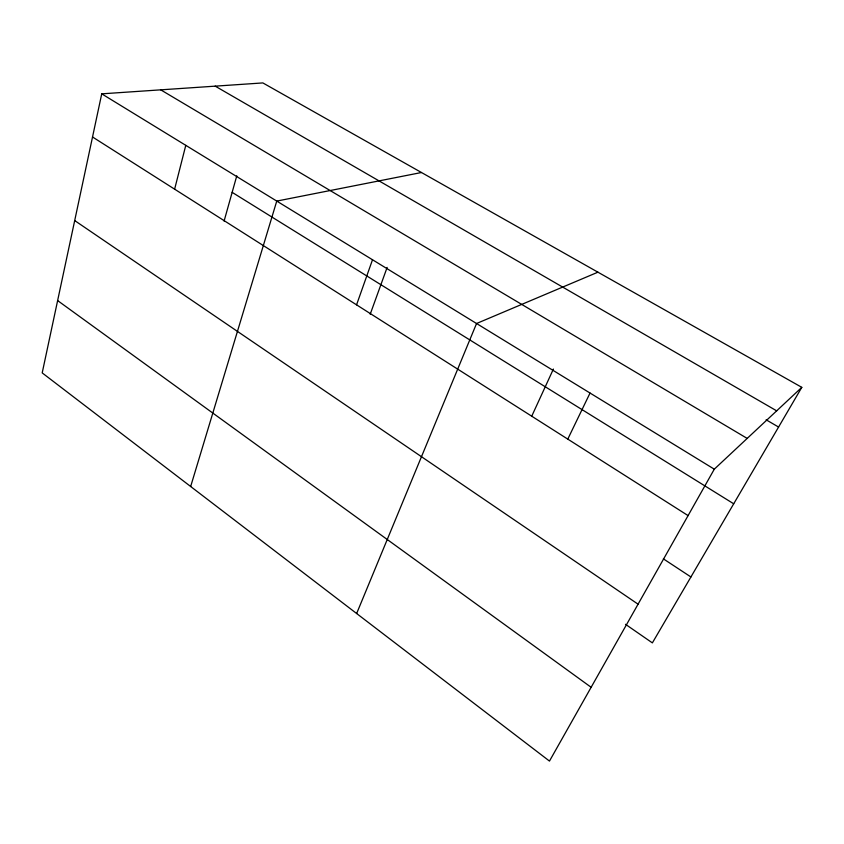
<?xml version="1.0" encoding="UTF-8"?>
<svg xmlns="http://www.w3.org/2000/svg" width="844" height="844" viewBox="0 0 844 844"><rect width="100%" height="100%" fill="white"/><g stroke="black" fill="none" stroke-linecap="round" stroke-linejoin="round"><path stroke-width="1.27" d="M101.734 93.842L42.2 372.9L549.476 761.077L714.298 469.18L801.8 387.343L262.864 82.923L101.734 93.842L714.298 469.18M174.624 189.172L185.785 145.347M224.082 221.096L236.784 175.837M190.66 486.503L276.758 201.083L421.462 172.514M356.558 304.842L372.51 259.752M370.199 314.242L387.143 267.411M356.643 613.514L476.554 323.505L597.932 272.179M531.604 416.482L553.4 369.05M567.78 439.123L590.04 393.04M801.8 387.343L652.37 642.885L625.509 624.307M215.209 86.151L776.67 410.838M766.13 419.795L778.579 427.053M160.729 89.844L747.183 438.416M232.153 192.348L733.71 503.794M92.523 136.981L688.082 515.6M663.373 558.855L690.919 576.969M74.694 220.569L638.064 604.177M57.624 300.58L591.138 687.29"/></g></svg>
